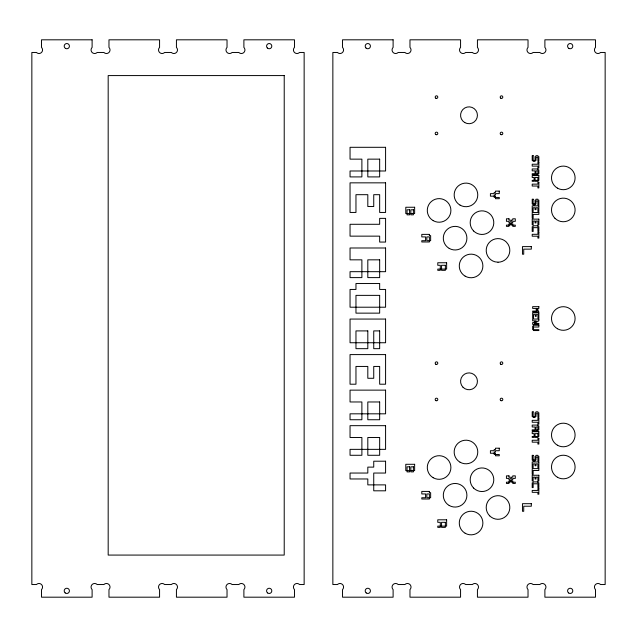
<?xml version="1.0" encoding="UTF-8"?>
<svg xmlns="http://www.w3.org/2000/svg" width="637" height="637" viewBox="0 0 637 637"><rect width="100%" height="100%" fill="white"/><g stroke="black" fill="none" stroke-linecap="round" stroke-linejoin="round"><path stroke-width="0.96" d="M92.11 39.812L41.516 39.812L41.516 47.409A3.575 3.575 0 0 1 41.516 52.465A3.575 3.575 0 0 1 36.452 52.465L31.85 52.465L31.85 584.535L36.452 584.535A3.575 3.575 0 0 1 41.516 584.535A3.575 3.575 0 0 1 41.516 589.591L41.516 597.188L92.11 597.188L92.11 589.591A3.575 3.575 0 0 1 92.11 584.535A3.575 3.575 0 0 1 97.166 584.535L103.911 584.535A3.575 3.575 0 0 1 108.975 584.535A3.575 3.575 0 0 1 108.975 589.591L108.975 597.188L159.569 597.188L159.569 589.591A3.575 3.575 0 0 1 159.569 584.535A3.575 3.575 0 0 1 164.625 584.535L171.369 584.535A3.575 3.575 0 0 1 176.433 584.535A3.575 3.575 0 0 1 176.433 589.591L176.433 597.188L227.027 597.188L227.027 589.591A3.575 3.575 0 0 1 227.027 584.535A3.575 3.575 0 0 1 232.083 584.535L238.827 584.535A3.575 3.575 0 0 1 243.891 584.535A3.575 3.575 0 0 1 243.891 589.591L243.891 597.188L294.477 597.188L294.477 589.591A3.575 3.575 0 0 1 294.477 584.535A3.575 3.575 0 0 1 299.541 584.535L304.144 584.535L304.144 52.465L299.541 52.465A3.575 3.575 0 0 1 294.477 52.465A3.575 3.575 0 0 1 294.477 47.409L294.477 39.812L243.891 39.812L243.891 47.409A3.575 3.575 0 0 1 243.891 52.465A3.575 3.575 0 0 1 238.827 52.465L232.083 52.465A3.575 3.575 0 0 1 227.027 52.465A3.575 3.575 0 0 1 227.027 47.409L227.027 39.812L176.433 39.812L176.433 47.409A3.575 3.575 0 0 1 176.433 52.465A3.575 3.575 0 0 1 171.369 52.465L164.625 52.465A3.575 3.575 0 0 1 159.569 52.465A3.575 3.575 0 0 1 159.569 47.409L159.569 39.812L108.975 39.812L108.975 47.409A3.575 3.575 0 0 1 108.975 52.465A3.575 3.575 0 0 1 103.911 52.465L97.166 52.465A3.575 3.575 0 0 1 92.11 52.465A3.575 3.575 0 0 1 92.11 47.409L92.11 39.812M393.109 39.812L342.523 39.812L342.523 47.409A3.575 3.575 0 0 1 342.523 52.465A3.575 3.575 0 0 1 337.459 52.465L332.856 52.465L332.856 584.535L337.459 584.535A3.575 3.575 0 0 1 342.523 584.535A3.575 3.575 0 0 1 342.523 589.591L342.523 597.188L393.109 597.188L393.109 589.591A3.575 3.575 0 0 1 393.109 584.535A3.575 3.575 0 0 1 398.173 584.535L404.917 584.535A3.575 3.575 0 0 1 409.973 584.535A3.575 3.575 0 0 1 409.973 589.591L409.973 597.188L460.567 597.188L460.567 589.591A3.575 3.575 0 0 1 460.567 584.535A3.575 3.575 0 0 1 465.631 584.535L472.375 584.535A3.575 3.575 0 0 1 477.432 584.535A3.575 3.575 0 0 1 477.432 589.591L477.432 597.188L528.025 597.188L528.025 589.591A3.575 3.575 0 0 1 528.025 584.535A3.575 3.575 0 0 1 533.089 584.535L539.834 584.535A3.575 3.575 0 0 1 544.89 584.535A3.575 3.575 0 0 1 544.89 589.591L544.89 597.188L595.484 597.188L595.484 589.591A3.575 3.575 0 0 1 595.484 584.535A3.575 3.575 0 0 1 600.548 584.535L605.15 584.535L605.15 52.465L600.548 52.465A3.575 3.575 0 0 1 595.484 52.465A3.575 3.575 0 0 1 595.484 47.409L595.484 39.812L544.89 39.812L544.89 47.409A3.575 3.575 0 0 1 544.89 52.465A3.575 3.575 0 0 1 539.834 52.465L533.089 52.465A3.575 3.575 0 0 1 528.025 52.465A3.575 3.575 0 0 1 528.025 47.409L528.025 39.812L477.432 39.812L477.432 47.409A3.575 3.575 0 0 1 477.432 52.465A3.575 3.575 0 0 1 472.375 52.465L465.631 52.465A3.575 3.575 0 0 1 460.567 52.465A3.575 3.575 0 0 1 460.567 47.409L460.567 39.812L409.973 39.812L409.973 47.409A3.575 3.575 0 0 1 409.973 52.465A3.575 3.575 0 0 1 404.917 52.465L398.173 52.465A3.575 3.575 0 0 1 393.109 52.465A3.575 3.575 0 0 1 393.109 47.409L393.109 39.812M284.221 75.58L108.179 75.58L108.179 555.074L284.221 555.074L284.221 75.58M385.584 147.306L350.047 147.306L350.047 159.146L361.888 159.146L361.888 176.911L350.047 176.911L350.047 170.987L385.584 170.987L385.584 147.306M533.153 155.683L532.206 155.683L532.206 160.428L535.996 160.428L535.996 157.586L537.899 157.586L537.899 161.376L538.846 161.376L538.846 156.63L537.899 156.63L537.899 155.683L535.996 155.683L535.996 156.63L535.048 156.63L535.048 161.376L533.153 161.376L533.153 155.683M379.66 159.146L367.812 159.146L367.812 176.911L379.66 176.911L379.66 159.146M538.846 162.324L537.899 162.324L537.899 164.227L532.206 164.227L532.206 166.122L537.899 166.122L537.899 168.017L538.846 168.017L538.846 162.324M537.899 168.964L532.206 168.964L532.206 170.859L535.048 170.859L535.048 173.71L532.206 173.71L532.206 174.657L537.899 174.657L537.899 170.859L535.996 170.859L535.996 173.71L538.846 173.71L538.846 169.912L537.899 169.912L537.899 168.964M538.846 175.605L532.206 175.605L532.206 177.5L534.101 177.5L534.101 181.298L532.206 181.298L532.206 180.351L538.846 180.351L538.846 175.605M537.899 177.5L535.048 177.5L535.048 181.298L537.899 181.298L537.899 177.5M538.846 182.246L537.899 182.246L537.899 184.141L532.206 184.141L532.206 186.036L537.899 186.036L537.899 187.939L538.846 187.939L538.846 182.246M385.584 182.843L350.047 182.843L350.047 212.447L355.964 212.447L355.964 194.683L367.812 194.683L367.812 206.523L373.736 206.523L373.736 194.683L379.66 194.683L379.66 212.447L385.584 212.447L385.584 182.843M499.273 191.116L495.482 191.116L495.482 192.374L494.216 192.374L494.216 193.64L490.418 193.64L490.418 196.172L495.482 196.172L495.482 198.704L499.273 198.704L499.273 197.438L494.216 197.438L494.216 194.906L495.482 194.906L495.482 193.64L499.273 193.64L499.273 191.116M533.153 199.214L532.206 199.214L532.206 203.951L535.996 203.951L535.996 201.109L537.899 201.109L537.899 204.907L538.846 204.907L538.846 200.161L537.899 200.161L537.899 199.214L535.996 199.214L535.996 200.161L535.048 200.161L535.048 204.907L533.153 204.907L533.153 199.214M538.846 205.855L532.206 205.855L532.206 211.54L533.153 211.54L533.153 207.75L535.048 207.75L535.048 209.645L535.996 209.645L535.996 207.75L537.899 207.75L537.899 211.54L538.846 211.54L538.846 205.855M414.639 207.248L405.793 207.248L405.793 213.57L414.639 213.57L414.639 207.248M409.583 209.772L407.051 209.772L407.051 214.836L409.583 214.836L409.583 209.772M413.381 209.772L410.849 209.772L410.849 214.836L413.381 214.836L413.381 209.772M538.846 212.487L532.206 212.487L532.206 218.18L533.153 218.18L533.153 214.39L538.846 214.39L538.846 212.487M385.584 218.372L379.66 218.372L379.66 224.288L350.047 224.288L350.047 236.144L379.66 236.144L379.66 242.06L385.584 242.06L385.584 218.372M508.971 218.786L506.439 218.786L506.439 221.318L508.971 221.318L508.971 222.576L510.237 222.576L510.237 225.108L506.439 225.108L506.439 226.374L508.971 226.374L508.971 223.842L512.769 223.842L512.769 226.374L515.293 226.374L515.293 225.108L511.503 225.108L511.503 222.576L512.769 222.576L512.769 221.318L515.293 221.318L515.293 218.786L512.769 218.786L512.769 220.052L511.503 220.052L511.503 221.318L510.237 221.318L510.237 220.052L508.971 220.052L508.971 218.786M538.846 219.128L532.206 219.128L532.206 224.821L533.153 224.821L533.153 221.031L535.048 221.031L535.048 222.926L535.996 222.926L535.996 221.031L537.899 221.031L537.899 224.821L538.846 224.821L538.846 219.128M537.899 225.769L533.153 225.769L533.153 226.716L532.206 226.716L532.206 231.462L533.153 231.462L533.153 227.664L537.899 227.664L537.899 231.462L538.846 231.462L538.846 226.716L537.899 226.716L537.899 225.769M538.846 232.409L537.899 232.409L537.899 234.305L532.206 234.305L532.206 236.2L537.899 236.2L537.899 238.103L538.846 238.103L538.846 232.409M429.386 234.376L421.798 234.376L421.798 236.908L425.588 236.908L425.588 240.706L421.798 240.706L421.798 241.972L429.386 241.972L429.386 236.908L426.854 236.908L426.854 240.706L430.644 240.706L430.644 235.642L429.386 235.642L429.386 234.376M531.314 246.615L522.467 246.615L522.467 254.203L523.725 254.203L523.725 249.139L531.314 249.139L531.314 246.615M385.584 247.992L350.047 247.992L350.047 259.832L361.888 259.832L361.888 277.605L350.047 277.605L350.047 271.68L385.584 271.68L385.584 247.992M379.66 259.832L367.812 259.832L367.812 277.605L379.66 277.605L379.66 259.832M446.633 262.755L437.778 262.755L437.778 265.287L440.302 265.287L440.302 270.343L437.778 270.343L437.778 269.077L446.633 269.077L446.633 262.755M445.367 265.287L441.568 265.287L441.568 270.343L445.367 270.343L445.367 265.287M379.66 283.529L355.964 283.529L355.964 289.445L350.047 289.445L350.047 307.209L385.584 307.209L385.584 289.445L379.66 289.445L379.66 283.529M379.66 295.369L355.964 295.369L355.964 313.141L379.66 313.141L379.66 295.369M538.846 306.66L532.651 306.66L532.651 308.427L537.071 308.427L537.071 311.079L532.651 311.079L532.651 311.971L538.846 311.971L537.962 310.195L536.187 310.195L536.187 309.311L537.962 309.311L537.962 308.427L538.846 308.427L538.846 306.66M538.846 312.855L532.651 312.855L532.651 318.166L533.535 318.166L533.535 314.622L535.303 314.622L535.303 316.39L536.187 316.39L536.187 314.622L537.962 314.622L537.962 318.166L538.846 318.166L538.846 312.855M385.584 319.065L350.047 319.065L350.047 342.746L385.584 342.746L385.584 319.065M538.846 319.049L532.651 319.049L532.651 320.817L536.187 320.817L536.187 322.593L532.651 322.593L532.651 324.36L538.846 324.36L538.846 323.477L534.419 323.477L534.419 321.709L537.962 321.709L537.962 320.817L538.846 320.817L538.846 319.049M538.846 325.244L533.535 325.244L533.535 326.128L532.651 326.128L532.651 329.671L538.846 329.671L538.846 330.555L533.535 330.555L533.535 327.02L538.846 327.02L538.846 325.244M367.812 330.906L355.964 330.906L355.964 348.67L367.812 348.67L367.812 330.906M379.66 330.906L373.736 330.906L373.736 348.67L379.66 348.67L379.66 330.906M385.584 354.594L350.047 354.594L350.047 384.207L355.964 384.207L355.964 366.442L367.812 366.442L367.812 378.282L373.736 378.282L373.736 366.442L379.66 366.442L379.66 384.207L385.584 384.207L385.584 354.594M385.584 390.131L350.047 390.131L350.047 401.971L361.888 401.971L361.888 419.743L350.047 419.743L350.047 413.819L385.584 413.819L385.584 390.131M379.66 401.971L367.812 401.971L367.812 419.743L379.66 419.743L379.66 401.971M533.153 411.813L532.206 411.813L532.206 416.55L535.996 416.55L535.996 413.708L537.899 413.708L537.899 417.506L538.846 417.506L538.846 412.76L537.899 412.76L537.899 411.813L535.996 411.813L535.996 412.76L535.048 412.76L535.048 417.506L533.153 417.506L533.153 411.813M538.846 418.453L537.899 418.453L537.899 420.348L532.206 420.348L532.206 422.243L537.899 422.243L537.899 424.138L538.846 424.138L538.846 418.453M537.899 425.086L532.206 425.086L532.206 426.989L535.048 426.989L535.048 429.832L532.206 429.832L532.206 430.779L537.899 430.779L537.899 426.989L535.996 426.989L535.996 429.832L538.846 429.832L538.846 426.034L537.899 426.034L537.899 425.086M385.584 425.667L350.047 425.667L350.047 437.508L361.888 437.508L361.888 455.28L350.047 455.28L350.047 449.356L385.584 449.356L385.584 425.667M538.846 431.727L532.206 431.727L532.206 433.622L534.101 433.622L534.101 437.42L532.206 437.42L532.206 436.472L538.846 436.472L538.846 431.727M537.899 433.622L535.048 433.622L535.048 437.42L537.899 437.42L537.899 433.622M379.66 437.508L367.812 437.508L367.812 455.28L379.66 455.28L379.66 437.508M538.846 438.367L537.899 438.367L537.899 440.263L532.206 440.263L532.206 442.166L537.899 442.166L537.899 444.061L538.846 444.061L538.846 438.367M499.273 448.193L495.482 448.193L495.482 449.459L494.216 449.459L494.216 450.725L490.418 450.725L490.418 453.249L495.482 453.249L495.482 455.781L499.273 455.781L499.273 454.515L494.216 454.515L494.216 451.991L495.482 451.991L495.482 450.725L499.273 450.725L499.273 448.193M533.153 455.336L532.206 455.336L532.206 460.081L535.996 460.081L535.996 457.231L537.899 457.231L537.899 461.029L538.846 461.029L538.846 456.283L537.899 456.283L537.899 455.336L535.996 455.336L535.996 456.283L535.048 456.283L535.048 461.029L533.153 461.029L533.153 455.336M385.584 461.204L373.736 461.204L373.736 467.12L367.812 467.12L367.812 473.044L350.047 473.044L350.047 478.968L367.812 478.968L367.812 484.884L385.584 484.884L385.584 490.808L373.736 490.808L373.736 473.044L385.584 473.044L385.584 461.204M538.846 461.976L532.206 461.976L532.206 467.669L533.153 467.669L533.153 463.871L535.048 463.871L535.048 465.766L535.996 465.766L535.996 463.871L537.899 463.871L537.899 467.669L538.846 467.669L538.846 461.976M414.639 464.293L405.793 464.293L405.793 470.616L414.639 470.616L414.639 464.293M409.583 466.817L407.051 466.817L407.051 471.882L409.583 471.882L409.583 466.817M413.381 466.817L410.849 466.817L410.849 471.882L413.381 471.882L413.381 466.817M538.846 468.617L532.206 468.617L532.206 474.31L533.153 474.31L533.153 470.512L538.846 470.512L538.846 468.617M538.846 475.258L532.206 475.258L532.206 480.943L533.153 480.943L533.153 477.153L535.048 477.153L535.048 479.048L535.996 479.048L535.996 477.153L537.899 477.153L537.899 480.943L538.846 480.943L538.846 475.258M508.971 475.863L506.439 475.863L506.439 478.395L508.971 478.395L508.971 479.661L510.237 479.661L510.237 482.193L506.439 482.193L506.439 483.459L508.971 483.459L508.971 480.927L512.769 480.927L512.769 483.459L515.293 483.459L515.293 482.193L511.503 482.193L511.503 479.661L512.769 479.661L512.769 478.395L515.293 478.395L515.293 475.863L512.769 475.863L512.769 477.129L511.503 477.129L511.503 478.395L510.237 478.395L510.237 477.129L508.971 477.129L508.971 475.863M537.899 481.891L533.153 481.891L533.153 482.838L532.206 482.838L532.206 487.584L533.153 487.584L533.153 483.794L537.899 483.794L537.899 487.584L538.846 487.584L538.846 482.838L537.899 482.838L537.899 481.891M538.846 488.531L537.899 488.531L537.899 490.434L532.206 490.434L532.206 492.329L537.899 492.329L537.899 494.224L538.846 494.224L538.846 488.531M429.386 491.422L421.798 491.422L421.798 493.954L425.588 493.954L425.588 497.744L421.798 497.744L421.798 499.01L429.386 499.01L429.386 493.954L426.854 493.954L426.854 497.744L430.644 497.744L430.644 492.688L429.386 492.688L429.386 491.422M531.314 503.692L522.467 503.692L522.467 511.28L523.725 511.28L523.725 506.224L531.314 506.224L531.314 503.692M446.633 519.8L437.778 519.8L437.778 522.324L440.302 522.324L440.302 527.388L437.778 527.388L437.778 526.122L446.633 526.122L446.633 519.8M445.367 522.324L441.568 522.324L441.568 527.388L445.367 527.388L445.367 522.324M498.007 262.213L494.957 261.807A11.808 11.808 0 0 1 487.791 244.504A11.808 11.808 0 0 1 506.359 242.06L508.23 244.504A11.808 11.808 0 0 1 498.007 262.213M568.578 592.92A2.612 2.612 0 0 0 572.774 591.224A2.612 2.612 0 0 0 569.207 588.437A2.612 2.612 0 0 0 568.578 592.92M557.399 477.248A11.808 11.808 0 0 0 575.1 467.025A11.808 11.808 0 0 0 557.399 456.801A11.808 11.808 0 0 0 557.399 477.248M267.333 47.99A2.612 2.612 0 0 0 271.712 46.819A2.612 2.612 0 0 0 268.511 43.619A2.612 2.612 0 0 0 267.333 47.99M65.507 48.404A2.612 2.612 0 0 0 69.425 46.143A2.612 2.612 0 0 0 65.507 43.873A2.612 2.612 0 0 0 65.507 48.404M267.572 592.92A2.612 2.612 0 0 0 271.776 591.224A2.612 2.612 0 0 0 268.209 588.437A2.612 2.612 0 0 0 267.572 592.92M65.189 592.912A2.612 2.612 0 0 0 69.401 591.24A2.612 2.612 0 0 0 65.85 588.429A2.612 2.612 0 0 0 65.189 592.912M557.399 445.207A11.808 11.808 0 0 0 575.1 434.983A11.808 11.808 0 0 0 557.399 424.76A11.808 11.808 0 0 0 557.399 445.207M473.641 488.085A11.808 11.808 0 0 0 493.388 482.79A11.808 11.808 0 0 0 478.936 468.338A11.808 11.808 0 0 0 473.641 488.085M557.399 328.724A11.808 11.808 0 0 0 575.1 318.5A11.808 11.808 0 0 0 557.399 308.276A11.808 11.808 0 0 0 557.399 328.724M465.145 533.241A11.808 11.808 0 0 0 482.886 523.073A11.808 11.808 0 0 0 465.209 512.793A11.808 11.808 0 0 0 465.145 533.241M554.954 218.292A11.808 11.808 0 0 0 574.701 212.997A11.808 11.808 0 0 0 560.241 198.537A11.808 11.808 0 0 0 554.954 218.292M489.662 515.835A11.808 11.808 0 0 0 509.417 510.54A11.808 11.808 0 0 0 494.957 496.088A11.808 11.808 0 0 0 489.662 515.835M557.399 188.122A11.808 11.808 0 0 0 575.1 177.898A11.808 11.808 0 0 0 557.399 167.674A11.808 11.808 0 0 0 557.399 188.122M465.145 276.155A11.808 11.808 0 0 0 482.886 265.987A11.808 11.808 0 0 0 465.209 255.708A11.808 11.808 0 0 0 465.145 276.155M433.184 220.641A11.808 11.808 0 0 0 450.9 210.425A11.808 11.808 0 0 0 433.2 200.193A11.808 11.808 0 0 0 433.184 220.641M449.196 248.398A11.808 11.808 0 0 0 466.905 238.182A11.808 11.808 0 0 0 449.204 227.95A11.808 11.808 0 0 0 449.196 248.398M473.641 231A11.808 11.808 0 0 0 493.388 225.713A11.808 11.808 0 0 0 478.936 211.253A11.808 11.808 0 0 0 473.641 231M460.065 205.13A11.808 11.808 0 0 0 477.774 194.906A11.808 11.808 0 0 0 460.065 184.682A11.808 11.808 0 0 0 460.065 205.13M365.964 47.99A2.612 2.612 0 0 0 370.344 46.819A2.612 2.612 0 0 0 367.135 43.619A2.612 2.612 0 0 0 365.964 47.99M366.195 592.912A2.612 2.612 0 0 0 370.4 591.24A2.612 2.612 0 0 0 366.848 588.429A2.612 2.612 0 0 0 366.195 592.912M568.881 48.404A2.612 2.612 0 0 0 572.798 46.143A2.612 2.612 0 0 0 568.881 43.873A2.612 2.612 0 0 0 568.881 48.404M500.738 364.221A1.306 1.306 0 0 0 502.8 363.273A1.306 1.306 0 0 0 500.953 361.967A1.306 1.306 0 0 0 500.738 364.221M500.857 400.625A1.306 1.306 0 0 0 502.816 399.495A1.306 1.306 0 0 0 500.857 398.356A1.306 1.306 0 0 0 500.857 400.625M435.843 400.625A1.306 1.306 0 0 0 437.802 399.495A1.306 1.306 0 0 0 435.843 398.356A1.306 1.306 0 0 0 435.843 400.625M463.035 387.28A8.432 8.432 0 0 0 477.145 383.506A8.432 8.432 0 0 0 466.817 373.178A8.432 8.432 0 0 0 463.035 387.28M435.843 134.59A1.306 1.306 0 0 0 437.802 133.459A1.306 1.306 0 0 0 435.843 132.321A1.306 1.306 0 0 0 435.843 134.59M464.787 122.591A8.432 8.432 0 0 0 477.432 115.281A8.432 8.432 0 0 0 464.787 107.979A8.432 8.432 0 0 0 464.787 122.591M460.065 462.215A11.808 11.808 0 0 0 477.774 451.991A11.808 11.808 0 0 0 460.065 441.767A11.808 11.808 0 0 0 460.065 462.215M449.196 505.483A11.808 11.808 0 0 0 466.905 495.267A11.808 11.808 0 0 0 449.204 485.036A11.808 11.808 0 0 0 449.196 505.483M433.184 477.726A11.808 11.808 0 0 0 450.9 467.51A11.808 11.808 0 0 0 433.2 457.278A11.808 11.808 0 0 0 433.184 477.726M500.857 134.59A1.306 1.306 0 0 0 502.816 133.459A1.306 1.306 0 0 0 500.857 132.321A1.306 1.306 0 0 0 500.857 134.59M500.738 98.186A1.306 1.306 0 0 0 502.8 97.238A1.306 1.306 0 0 0 500.953 95.932A1.306 1.306 0 0 0 500.738 98.186M435.843 98.241A1.306 1.306 0 0 0 437.802 97.111A1.306 1.306 0 0 0 435.843 95.98A1.306 1.306 0 0 0 435.843 98.241M435.843 364.276A1.306 1.306 0 0 0 437.802 363.146A1.306 1.306 0 0 0 435.843 362.015A1.306 1.306 0 0 0 435.843 364.276"/></g></svg>
